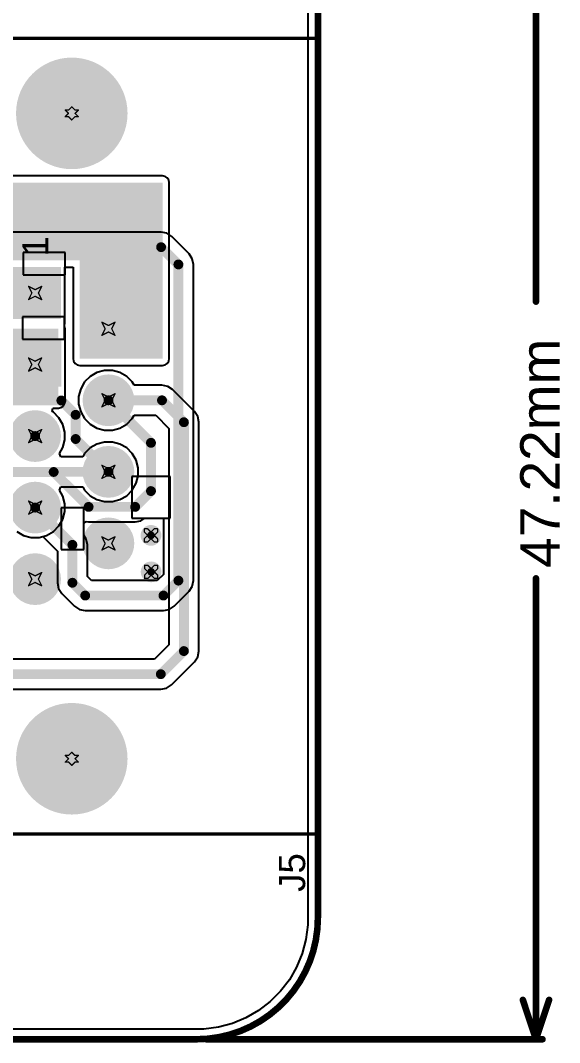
# Model space of a CAD drawing. Header units: inches. Extents: x -14 to 338, y 0 to 125.
# Drawn here: x 149.78 to 170.66, y -0.13 to 39.45 of the extents above; entities that cross this region are included whole.
import ezdxf

# ---------------------------------------------------------------- set-up
doc = ezdxf.new("R2010")
doc.units = ezdxf.units.IN
for name, color, linetype in [('Board Outline', 216, 'Continuous'), ('Bottom Layer', 5, 'Continuous'), ('Bottom Solder', 6, 'Continuous'), ('Dimensions', 6, 'Continuous'), ('Drill Drawing', 1, 'Continuous'), ('Multi-Layer', 9, 'Continuous'), ('Pad Holes', 156, 'Continuous'), ('Top Layer', 1, 'Continuous'), ('Top Overlay', 2, 'Continuous'), ('Top Solder', 216, 'Continuous'), ('Via Holes', 16, 'Continuous')]:
    doc.layers.add(name, color=color, linetype=linetype)
doc.styles.add('Arial', font='', dxfattribs={"height": 0.2})
doc.styles.get('Arial').set_extended_font_data('Arial')

# ---------------------------------------------------------------- blocks, each defined once
blk = doc.blocks.new('A_DF_09_A_KG_T2S_17')
at = {"layer": 'Bottom Layer'}
h = blk.add_hatch(color=5, dxfattribs=at)
edge = h.paths.add_edge_path()
edge.add_arc((-12.495, 0), 2.058, 0, 360)
h = blk.add_hatch(color=5, dxfattribs=at)
edge = h.paths.add_edge_path()
edge.add_arc((-5.54, 1.42), 0.9, 0, 360)
h = blk.add_hatch(color=5, dxfattribs=at)
edge = h.paths.add_edge_path()
edge.add_arc((-2.77, 1.42), 0.9, 0, 360)
h = blk.add_hatch(color=5, dxfattribs=at)
edge = h.paths.add_edge_path()
edge.add_arc((0, 1.42), 0.9, 0, 360)
h = blk.add_hatch(color=5, dxfattribs=at)
edge = h.paths.add_edge_path()
edge.add_arc((2.77, 1.42), 0.9, 0, 360)
blk.add_hatch(color=5, dxfattribs=at).paths.add_polyline_path([(4.64, 2.32), (6.44, 2.32), (6.44, 0.52), (4.64, 0.52)])
h = blk.add_hatch(color=5, dxfattribs=at)
edge = h.paths.add_edge_path()
edge.add_arc((12.495, 0), 2.058, 0, 360)
h = blk.add_hatch(color=5, dxfattribs=at)
edge = h.paths.add_edge_path()
edge.add_arc((-4.155, -1.42), 0.9, 0, 360)
h = blk.add_hatch(color=5, dxfattribs=at)
edge = h.paths.add_edge_path()
edge.add_arc((-1.385, -1.42), 0.9, 0, 360)
h = blk.add_hatch(color=5, dxfattribs=at)
edge = h.paths.add_edge_path()
edge.add_arc((1.385, -1.42), 0.9, 0, 360)
h = blk.add_hatch(color=5, dxfattribs=at)
edge = h.paths.add_edge_path()
edge.add_arc((4.155, -1.42), 0.9, 0, 360)
at = {"layer": 'Bottom Solder'}
h = blk.add_hatch(color=6, dxfattribs=at)
edge = h.paths.add_edge_path()
edge.add_arc((-5.54, 1.42), 1.002, 0, 360)
h = blk.add_hatch(color=6, dxfattribs=at)
edge = h.paths.add_edge_path()
edge.add_arc((-2.77, 1.42), 1.002, 0, 360)
h = blk.add_hatch(color=6, dxfattribs=at)
edge = h.paths.add_edge_path()
edge.add_arc((0, 1.42), 1.002, 0, 360)
h = blk.add_hatch(color=6, dxfattribs=at)
edge = h.paths.add_edge_path()
edge.add_arc((2.77, 1.42), 1.002, 0, 360)
blk.add_hatch(color=6, dxfattribs=at).paths.add_polyline_path([(4.538, 2.422), (6.542, 2.422), (6.542, 0.418), (4.538, 0.418)])
h = blk.add_hatch(color=6, dxfattribs=at)
edge = h.paths.add_edge_path()
edge.add_arc((-12.495, 0), 2.16, 0, 360)
h = blk.add_hatch(color=6, dxfattribs=at)
edge = h.paths.add_edge_path()
edge.add_arc((12.495, 0), 2.16, 0, 360)
h = blk.add_hatch(color=6, dxfattribs=at)
edge = h.paths.add_edge_path()
edge.add_arc((-4.155, -1.42), 1.002, 0, 360)
h = blk.add_hatch(color=6, dxfattribs=at)
edge = h.paths.add_edge_path()
edge.add_arc((-1.385, -1.42), 1.002, 0, 360)
h = blk.add_hatch(color=6, dxfattribs=at)
edge = h.paths.add_edge_path()
edge.add_arc((1.385, -1.42), 1.002, 0, 360)
h = blk.add_hatch(color=6, dxfattribs=at)
edge = h.paths.add_edge_path()
edge.add_arc((4.155, -1.42), 1.002, 0, 360)
at = {"layer": 'Multi-Layer'}
h = blk.add_hatch(color=9, dxfattribs=at)
edge = h.paths.add_edge_path()
edge.add_arc((-12.495, 0), 2.058, 0, 360)
h = blk.add_hatch(color=9, dxfattribs=at)
edge = h.paths.add_edge_path()
edge.add_arc((-5.54, 1.42), 0.9, 0, 360)
h = blk.add_hatch(color=9, dxfattribs=at)
edge = h.paths.add_edge_path()
edge.add_arc((-2.77, 1.42), 0.9, 0, 360)
h = blk.add_hatch(color=9, dxfattribs=at)
edge = h.paths.add_edge_path()
edge.add_arc((0, 1.42), 0.9, 0, 360)
h = blk.add_hatch(color=9, dxfattribs=at)
edge = h.paths.add_edge_path()
edge.add_arc((2.77, 1.42), 0.9, 0, 360)
h = blk.add_hatch(color=9, dxfattribs=at)
edge = h.paths.add_edge_path()
edge.add_arc((12.495, 0), 2.058, 0, 360)
h = blk.add_hatch(color=9, dxfattribs=at)
edge = h.paths.add_edge_path()
edge.add_arc((-4.155, -1.42), 0.9, 0, 360)
h = blk.add_hatch(color=9, dxfattribs=at)
edge = h.paths.add_edge_path()
edge.add_arc((-1.385, -1.42), 0.9, 0, 360)
h = blk.add_hatch(color=9, dxfattribs=at)
edge = h.paths.add_edge_path()
edge.add_arc((1.385, -1.42), 0.9, 0, 360)
h = blk.add_hatch(color=9, dxfattribs=at)
edge = h.paths.add_edge_path()
edge.add_arc((4.155, -1.42), 0.9, 0, 360)
at = {"layer": 'Pad Holes'}
h = blk.add_hatch(color=7, dxfattribs=at)
edge = h.paths.add_edge_path()
edge.add_arc((-5.54, 1.42), 0.525, 0, 360)
h = blk.add_hatch(color=7, dxfattribs=at)
edge = h.paths.add_edge_path()
edge.add_arc((-2.77, 1.42), 0.525, 0, 360)
h = blk.add_hatch(color=7, dxfattribs=at)
edge = h.paths.add_edge_path()
edge.add_arc((0, 1.42), 0.525, 0, 360)
h = blk.add_hatch(color=7, dxfattribs=at)
edge = h.paths.add_edge_path()
edge.add_arc((2.77, 1.42), 0.525, 0, 360)
h = blk.add_hatch(color=7, dxfattribs=at)
edge = h.paths.add_edge_path()
edge.add_arc((5.54, 1.42), 0.525, 0, 360)
h = blk.add_hatch(color=7, dxfattribs=at)
edge = h.paths.add_edge_path()
edge.add_arc((-12.495, 0), 1.55, 0, 360)
h = blk.add_hatch(color=7, dxfattribs=at)
edge = h.paths.add_edge_path()
edge.add_arc((12.495, 0), 1.55, 0, 360)
h = blk.add_hatch(color=7, dxfattribs=at)
edge = h.paths.add_edge_path()
edge.add_arc((-4.155, -1.42), 0.525, 0, 360)
h = blk.add_hatch(color=7, dxfattribs=at)
edge = h.paths.add_edge_path()
edge.add_arc((-1.385, -1.42), 0.525, 0, 360)
h = blk.add_hatch(color=7, dxfattribs=at)
edge = h.paths.add_edge_path()
edge.add_arc((1.385, -1.42), 0.525, 0, 360)
h = blk.add_hatch(color=7, dxfattribs=at)
edge = h.paths.add_edge_path()
edge.add_arc((4.155, -1.42), 0.525, 0, 360)
at = {"layer": 'Top Layer'}
h = blk.add_hatch(color=1, dxfattribs=at)
edge = h.paths.add_edge_path()
edge.add_arc((-12.495, 0), 2.058, 0, 360)
h = blk.add_hatch(color=1, dxfattribs=at)
edge = h.paths.add_edge_path()
edge.add_arc((-5.54, 1.42), 0.9, 0, 360)
h = blk.add_hatch(color=1, dxfattribs=at)
edge = h.paths.add_edge_path()
edge.add_arc((-2.77, 1.42), 0.9, 0, 360)
h = blk.add_hatch(color=1, dxfattribs=at)
edge = h.paths.add_edge_path()
edge.add_arc((0, 1.42), 0.9, 0, 360)
h = blk.add_hatch(color=1, dxfattribs=at)
edge = h.paths.add_edge_path()
edge.add_arc((2.77, 1.42), 0.9, 0, 360)
blk.add_hatch(color=1, dxfattribs=at).paths.add_polyline_path([(4.64, 2.32), (6.44, 2.32), (6.44, 0.52), (4.64, 0.52)])
h = blk.add_hatch(color=1, dxfattribs=at)
edge = h.paths.add_edge_path()
edge.add_arc((12.495, 0), 2.058, 0, 360)
h = blk.add_hatch(color=1, dxfattribs=at)
edge = h.paths.add_edge_path()
edge.add_arc((-4.155, -1.42), 0.9, 0, 360)
h = blk.add_hatch(color=1, dxfattribs=at)
edge = h.paths.add_edge_path()
edge.add_arc((-1.385, -1.42), 0.9, 0, 360)
h = blk.add_hatch(color=1, dxfattribs=at)
edge = h.paths.add_edge_path()
edge.add_arc((1.385, -1.42), 0.9, 0, 360)
h = blk.add_hatch(color=1, dxfattribs=at)
edge = h.paths.add_edge_path()
edge.add_arc((4.155, -1.42), 0.9, 0, 360)
at = {"layer": 'Top Solder'}
h = blk.add_hatch(color=216, dxfattribs=at)
edge = h.paths.add_edge_path()
edge.add_arc((-5.54, 1.42), 1.002, 0, 360)
h = blk.add_hatch(color=216, dxfattribs=at)
edge = h.paths.add_edge_path()
edge.add_arc((-2.77, 1.42), 1.002, 0, 360)
h = blk.add_hatch(color=216, dxfattribs=at)
edge = h.paths.add_edge_path()
edge.add_arc((0, 1.42), 1.002, 0, 360)
h = blk.add_hatch(color=216, dxfattribs=at)
edge = h.paths.add_edge_path()
edge.add_arc((2.77, 1.42), 1.002, 0, 360)
blk.add_hatch(color=216, dxfattribs=at).paths.add_polyline_path([(4.538, 2.422), (6.542, 2.422), (6.542, 0.418), (4.538, 0.418)])
h = blk.add_hatch(color=216, dxfattribs=at)
edge = h.paths.add_edge_path()
edge.add_arc((-12.495, 0), 2.16, 0, 360)
h = blk.add_hatch(color=216, dxfattribs=at)
edge = h.paths.add_edge_path()
edge.add_arc((12.495, 0), 2.16, 0, 360)
h = blk.add_hatch(color=216, dxfattribs=at)
edge = h.paths.add_edge_path()
edge.add_arc((-4.155, -1.42), 1.002, 0, 360)
h = blk.add_hatch(color=216, dxfattribs=at)
edge = h.paths.add_edge_path()
edge.add_arc((-1.385, -1.42), 1.002, 0, 360)
h = blk.add_hatch(color=216, dxfattribs=at)
edge = h.paths.add_edge_path()
edge.add_arc((1.385, -1.42), 1.002, 0, 360)
h = blk.add_hatch(color=216, dxfattribs=at)
edge = h.paths.add_edge_path()
edge.add_arc((4.155, -1.42), 1.002, 0, 360)
at = {"layer": 'Top Overlay', "const_width": 0.127}
for points in [[(-15.405, 3), (15.405, 3)], [(-15.405, 3), (-15.405, -9.5)], [(15.405, 3), (15.405, -9.5)], [(-15.405, -9.5), (15.405, -9.5)]]:
    blk.add_lwpolyline(points, dxfattribs=at)
at = {"layer": 'Top Overlay', "const_width": 0.0635}
for points in [[(-15.437, 3, 1), (-15.373, 3, 1)], [(-15.437, 3, 1), (-15.373, 3, 1)], [(15.373, 3, 1), (15.437, 3, 1)], [(15.373, 3, 1), (15.437, 3, 1)], [(-15.437, -9.5, 1), (-15.373, -9.5, 1)], [(-15.437, -9.5, 1), (-15.373, -9.5, 1)], [(15.373, -9.5, 1), (15.437, -9.5, 1)], [(15.373, -9.5, 1), (15.437, -9.5, 1)]]:
    blk.add_lwpolyline(points, format="xyb", close=True, dxfattribs=at)
at = {"layer": 'Top Overlay', "style": 'Arial'}
blk.add_text('1', height=1, dxfattribs=at).set_placement((6.956, 0.911))

msp = doc.modelspace()

# ---------------------------------------------------------------- hatches: boundary and pattern name
at = {"layer": 'Bottom Layer'}
for points in [[(105.589, 30.156), (155.281, 30.156), (155.281, 33.169), (105.589, 33.169)], [(152.077, 26.354), (155.281, 26.354), (155.281, 33.169), (152.077, 33.169)], [(146.458, 24.698), (151.246, 24.698), (151.246, 27.512), (146.458, 27.512)]]:
    msp.add_hatch(color=5, dxfattribs=at).paths.add_polyline_path(points)
h = msp.add_hatch(color=5, dxfattribs=at)
edge = h.paths.add_edge_path()
edge.add_arc((154.834, 19.512), 0.3, 0, 360)
h = msp.add_hatch(color=5, dxfattribs=at)
edge = h.paths.add_edge_path()
edge.add_arc((154.84, 18.099), 0.3, 0, 360)
at = {"layer": 'Bottom Solder'}
h = msp.add_hatch(color=6, dxfattribs=at)
edge = h.paths.add_edge_path()
edge.add_arc((154.834, 19.512), 0.402, 0, 360)
h = msp.add_hatch(color=6, dxfattribs=at)
edge = h.paths.add_edge_path()
edge.add_arc((154.84, 18.099), 0.402, 0, 360)
at = {"layer": 'Top Layer'}
msp.add_hatch(color=1, dxfattribs=at).paths.add_polyline_path([(146.871, 25.276), (151.362, 25.276), (151.362, 27.062), (146.871, 27.062)])
h = msp.add_hatch(color=1, dxfattribs=at)
edge = h.paths.add_edge_path()
edge.add_arc((154.834, 19.512), 0.3, 0, 360)
h = msp.add_hatch(color=1, dxfattribs=at)
edge = h.paths.add_edge_path()
edge.add_arc((154.84, 18.099), 0.3, 0, 360)
at = {"layer": 'Top Solder'}
h = msp.add_hatch(color=216, dxfattribs=at)
edge = h.paths.add_edge_path()
edge.add_arc((154.834, 19.512), 0.402, 0, 360)
h = msp.add_hatch(color=216, dxfattribs=at)
edge = h.paths.add_edge_path()
edge.add_arc((154.84, 18.099), 0.402, 0, 360)
at = {"layer": 'Via Holes'}
h = msp.add_hatch(color=7, dxfattribs=at)
edge = h.paths.add_edge_path()
edge.add_arc((154.834, 19.512), 0.15, 0, 360)
h = msp.add_hatch(color=7, dxfattribs=at)
edge = h.paths.add_edge_path()
edge.add_arc((154.84, 18.099), 0.15, 0, 360)

# ---------------------------------------------------------------- linework, layer by layer
at = {"layer": 'Board Outline', "const_width": 0.254}
for points in [[(161.3, 42.51), (161.3, 4.712)], [(0, 0), (156.6, 0)]]:
    msp.add_lwpolyline(points, dxfattribs=at)
msp.add_lwpolyline([(161.3, 4.712, -0.414214), (156.6, 0)], format="xyb", dxfattribs=at)
at = {"layer": 'Board Outline', "const_width": 0.127}
for points in [[(161.237, 4.712, 1), (161.364, 4.712, 1)], [(161.237, 4.712, 1), (161.364, 4.712, 1)], [(156.537, 0, 1), (156.664, 0, 1)], [(156.537, 0, 1), (156.664, 0, 1)]]:
    msp.add_lwpolyline(points, format="xyb", close=True, dxfattribs=at)
at = {"layer": 'Bottom Layer'}
for p, q in [((160.912, 42.51), (160.912, 4.712)), ((155.281, 33.428), (105.589, 33.428)), ((155.38, 33.408), (155.281, 33.428)), ((155.464, 33.352), (155.38, 33.408)), ((155.52, 33.268), (155.464, 33.352)), ((155.54, 33.169), (155.52, 33.268)), ((155.54, 26.354), (155.54, 33.169)), ((151.5, 27.743), (151.5, 29.897)), ((151.5, 29.897), (151.818, 29.897)), ((151.818, 29.897), (151.818, 26.354)), ((151.482, 27.616), (151.5, 27.743)), ((151.5, 27.743), (151.5, 27.743)), ((151.5, 27.743), (151.5, 27.743)), ((151.485, 27.611), (151.482, 27.616)), ((151.505, 27.512), (151.485, 27.611)), ((151.505, 24.698), (151.505, 27.512)), ((151.818, 26.354), (151.837, 26.255)), ((151.837, 26.255), (151.893, 26.171)), ((151.893, 26.171), (151.977, 26.115)), ((155.38, 26.115), (155.464, 26.171)), ((155.464, 26.171), (155.52, 26.255)), ((155.52, 26.255), (155.54, 26.354)), ((151.977, 26.115), (152.077, 26.095)), ((152.077, 26.095), (155.281, 26.095)), ((152.741, 25.818), (152.478, 25.666)), ((153.034, 25.896), (152.741, 25.818)), ((153.338, 25.896), (153.034, 25.896)), ((153.632, 25.818), (153.338, 25.896)), ((153.895, 25.666), (153.632, 25.818)), ((155.281, 26.095), (155.38, 26.115)), ((152.263, 25.451), (152.111, 25.188)), ((152.478, 25.666), (152.263, 25.451)), ((154.11, 25.451), (153.895, 25.666)), ((154.182, 25.325), (154.11, 25.451)), ((152.111, 25.188), (152.032, 24.894)), ((155.26, 25.325), (154.182, 25.325)), ((155.483, 25.281), (155.26, 25.325)), ((155.672, 25.154), (155.483, 25.281)), ((156.522, 24.305), (155.672, 25.154)), ((151.429, 24.515), (151.485, 24.599)), ((151.485, 24.599), (151.505, 24.698)), ((152.032, 24.894), (152.032, 24.59)), ((152.032, 24.59), (152.111, 24.297)), ((151.001, 24.312), (151.035, 24.439)), ((151.055, 24.281), (151.001, 24.312)), ((151.035, 24.439), (151.246, 24.439)), ((151.27, 24.066), (151.055, 24.281)), ((151.246, 24.439), (151.345, 24.459)), ((151.345, 24.459), (151.429, 24.515)), ((152.111, 24.297), (152.263, 24.034)), ((154.11, 24.034), (154.182, 24.16)), ((154.182, 24.16), (155.019, 24.16)), ((155.019, 24.16), (155.527, 23.652)), ((156.648, 24.116), (156.522, 24.305)), ((151.421, 23.803), (151.27, 24.066)), ((151.5, 23.509), (151.421, 23.803)), ((152.263, 24.034), (152.478, 23.819)), ((152.478, 23.819), (152.741, 23.667)), ((153.632, 23.667), (153.895, 23.819)), ((153.895, 23.819), (154.11, 24.034)), ((156.692, 23.893), (156.648, 24.116)), ((156.692, 15.032), (156.692, 23.893)), ((151.5, 23.205), (151.5, 23.509)), ((152.741, 23.667), (153.034, 23.588)), ((153.034, 23.588), (153.338, 23.588)), ((153.338, 23.588), (153.632, 23.667)), ((155.527, 23.652), (155.527, 15.273)), ((151.421, 22.912), (151.5, 23.205)), ((152.741, 23.048), (152.478, 22.896)), ((153.034, 23.126), (152.741, 23.048)), ((153.338, 23.126), (153.034, 23.126)), ((153.632, 23.048), (153.338, 23.126)), ((153.895, 22.896), (153.632, 23.048)), ((151.289, 22.682), (151.421, 22.912)), ((151.34, 22.555), (151.289, 22.682)), ((152.263, 22.681), (152.19, 22.555)), ((152.478, 22.896), (152.263, 22.681)), ((154.11, 22.681), (153.895, 22.896)), ((154.261, 22.418), (154.11, 22.681)), ((152.19, 22.555), (151.34, 22.555)), ((154.34, 22.124), (154.261, 22.418)), ((154.261, 21.527), (154.34, 21.82)), ((154.34, 21.82), (154.34, 22.124)), ((151.289, 21.263), (151.34, 21.39)), ((151.34, 21.39), (152.19, 21.39)), ((152.19, 21.39), (152.263, 21.264)), ((154.11, 21.264), (154.261, 21.527)), ((151.421, 21.033), (151.289, 21.263)), ((151.5, 20.739), (151.421, 21.033)), ((152.263, 21.264), (152.478, 21.049)), ((152.478, 21.049), (152.741, 20.897)), ((153.632, 20.897), (153.895, 21.049)), ((153.895, 21.049), (154.11, 21.264)), ((151.5, 20.435), (151.5, 20.739)), ((152.741, 20.897), (153.034, 20.818)), ((153.034, 20.818), (153.338, 20.818)), ((153.338, 20.818), (153.632, 20.897)), ((151.421, 20.142), (151.5, 20.435)), ((151.055, 19.664), (151.27, 19.879)), ((151.27, 19.879), (151.421, 20.142)), ((149.638, 19.664), (149.901, 19.512)), ((149.901, 19.512), (150.194, 19.433)), ((150.194, 19.433), (150.498, 19.433)), ((150.498, 19.433), (150.792, 19.512)), ((150.792, 19.512), (151.055, 19.664)), ((155.527, 15.273), (154.973, 14.72)), ((154.973, 14.72), (142.304, 14.72)), ((156.522, 14.62), (156.648, 14.809)), ((156.648, 14.809), (156.692, 15.032)), ((155.627, 13.725), (156.522, 14.62)), ((142.545, 13.554), (155.215, 13.554)), ((155.215, 13.554), (155.438, 13.599)), ((155.438, 13.599), (155.627, 13.725)), ((160.912, 4.429), (160.839, 3.867)), ((160.912, 4.712), (160.912, 4.712)), ((160.912, 4.712), (160.912, 4.712)), ((160.912, 4.712), (160.912, 4.429)), ((160.839, 3.867), (160.693, 3.321)), ((160.693, 3.321), (160.477, 2.797)), ((160.477, 2.797), (160.195, 2.307)), ((160.195, 2.307), (159.851, 1.857)), ((159.851, 1.857), (159.451, 1.457)), ((159.451, 1.457), (159.002, 1.112)), ((158.513, 0.828), (157.99, 0.611)), ((159.002, 1.112), (158.513, 0.828)), ((157.444, 0.463), (156.882, 0.389)), ((157.99, 0.611), (157.444, 0.463)), ((156.6, 0.388), (110.413, 0.388)), ((156.882, 0.389), (156.6, 0.388))]:
    msp.add_line(p, q, dxfattribs=at)
at = {"layer": 'Bottom Layer', "const_width": 0.381}
for points in [[(153.186, 24.742), (155.26, 24.742)], [(155.26, 24.742), (156.11, 23.893)], [(156.11, 15.032), (156.11, 23.893)], [(134.147, 23.357), (150.346, 23.357)], [(135.39, 21.972), (153.186, 21.972)], [(136.715, 20.587), (150.346, 20.587)], [(155.215, 14.137), (156.11, 15.032)], [(142.304, 14.137), (155.215, 14.137)]]:
    msp.add_lwpolyline(points, dxfattribs=at)
at = {"layer": 'Bottom Layer', "const_width": 0.191}
for points in [[(153.091, 24.742, 1), (153.281, 24.742, 1)], [(155.165, 24.742, 1), (155.356, 24.742, 1)], [(155.165, 24.742, 1), (155.356, 24.742, 1)], [(156.014, 23.893, 1), (156.205, 23.893, 1)], [(156.014, 23.893, 1), (156.205, 23.893, 1)], [(150.251, 23.357, 1), (150.441, 23.357, 1)], [(153.091, 21.972, 1), (153.281, 21.972, 1)], [(150.251, 20.587, 1), (150.441, 20.587, 1)], [(156.014, 15.032, 1), (156.205, 15.032, 1)], [(156.014, 15.032, 1), (156.205, 15.032, 1)], [(155.119, 14.137, 1), (155.31, 14.137, 1)], [(155.119, 14.137, 1), (155.31, 14.137, 1)]]:
    msp.add_lwpolyline(points, format="xyb", close=True, dxfattribs=at)
at = {"layer": 'Dimensions', "const_width": 0.254}
for points in [[(169.748, 28.563), (169.748, 47.222)], [(169.748, 0), (169.748, 17.847)], [(169.24, 1.524), (169.748, 0)], [(169.748, 0), (170.256, 1.524)], [(156.981, 0), (170.002, 0)]]:
    msp.add_lwpolyline(points, dxfattribs=at)
at = {"layer": 'Dimensions', "const_width": 0.127}
for points in [[(169.685, 28.563, 1), (169.812, 28.563, 1)], [(169.685, 17.847, 1), (169.812, 17.847, 1)], [(169.177, 1.524, 1), (169.304, 1.524, 1)], [(170.193, 1.524, 1), (170.32, 1.524, 1)], [(156.918, 0, 1), (157.045, 0, 1)], [(169.685, 0, 1), (169.812, 0, 1)], [(169.685, 0, 1), (169.812, 0, 1)], [(169.685, 0, 1), (169.812, 0, 1)], [(169.939, 0, 1), (170.066, 0, 1)]]:
    msp.add_lwpolyline(points, format="xyb", close=True, dxfattribs=at)
at = {"layer": 'Drill Drawing', "const_width": 0.0508}
for points in [[(151.639, 35.979), (151.766, 36.106)], [(151.766, 36.106), (151.893, 35.979)], [(151.512, 35.979), (151.639, 35.852)], [(151.512, 35.979), (151.639, 35.979)], [(151.512, 35.725), (151.639, 35.852)], [(151.512, 35.725), (151.639, 35.725)], [(151.639, 35.725), (151.766, 35.598)], [(151.766, 35.598), (151.893, 35.725)], [(151.893, 35.979), (152.02, 35.979)], [(151.893, 35.852), (152.02, 35.979)], [(151.893, 35.852), (152.02, 35.725)], [(151.893, 35.725), (152.02, 35.725)], [(150.092, 29.151), (150.346, 29.024)], [(150.092, 29.151), (150.219, 28.897)], [(150.092, 28.643), (150.219, 28.897)], [(150.346, 29.024), (150.6, 29.151)], [(150.473, 28.897), (150.6, 29.151)], [(150.473, 28.897), (150.6, 28.643)], [(150.092, 28.643), (150.346, 28.77)], [(150.346, 28.77), (150.6, 28.643)], [(152.932, 27.766), (153.186, 27.639)], [(152.932, 27.766), (153.059, 27.512)], [(153.186, 27.639), (153.44, 27.766)], [(153.313, 27.512), (153.44, 27.766)], [(152.932, 27.258), (153.059, 27.512)], [(152.932, 27.258), (153.186, 27.385)], [(153.186, 27.385), (153.44, 27.258)], [(153.313, 27.512), (153.44, 27.258)], [(150.092, 26.381), (150.346, 26.254)], [(150.092, 26.381), (150.219, 26.127)], [(150.092, 25.873), (150.219, 26.127)], [(150.346, 26.254), (150.6, 26.381)], [(150.473, 26.127), (150.6, 26.381)], [(150.473, 26.127), (150.6, 25.873)], [(150.092, 25.873), (150.346, 26)], [(150.346, 26), (150.6, 25.873)], [(152.932, 24.996), (153.186, 24.869)], [(152.932, 24.996), (153.059, 24.742)], [(153.186, 24.869), (153.44, 24.996)], [(153.313, 24.742), (153.44, 24.996)], [(152.932, 24.488), (153.059, 24.742)], [(152.932, 24.488), (153.186, 24.615)], [(153.186, 24.615), (153.44, 24.488)], [(153.313, 24.742), (153.44, 24.488)], [(150.092, 23.611), (150.346, 23.484)], [(150.092, 23.611), (150.219, 23.357)], [(150.092, 23.103), (150.219, 23.357)], [(150.346, 23.484), (150.6, 23.611)], [(150.473, 23.357), (150.6, 23.611)], [(150.473, 23.357), (150.6, 23.103)], [(150.092, 23.103), (150.346, 23.23)], [(150.346, 23.23), (150.6, 23.103)], [(152.932, 22.226), (153.186, 22.099)], [(152.932, 22.226), (153.059, 21.972)], [(153.186, 22.099), (153.44, 22.226)], [(153.313, 21.972), (153.44, 22.226)], [(152.932, 21.718), (153.059, 21.972)], [(152.932, 21.718), (153.186, 21.845)], [(153.186, 21.845), (153.44, 21.718)], [(153.313, 21.972), (153.44, 21.718)], [(150.092, 20.841), (150.346, 20.714)], [(150.092, 20.841), (150.219, 20.587)], [(150.092, 20.333), (150.219, 20.587)], [(150.346, 20.714), (150.6, 20.841)], [(150.473, 20.587), (150.6, 20.841)], [(150.473, 20.587), (150.6, 20.333)], [(150.092, 20.333), (150.346, 20.46)], [(150.346, 20.46), (150.6, 20.333)], [(154.58, 19.639), (154.58, 19.766)], [(154.58, 19.766), (154.707, 19.766)], [(154.707, 19.766), (154.834, 19.639)], [(154.834, 19.639), (154.961, 19.766)], [(154.961, 19.766), (155.088, 19.766)], [(155.088, 19.639), (155.088, 19.766)], [(152.932, 19.456), (153.186, 19.329)], [(152.932, 19.456), (153.059, 19.202)], [(153.186, 19.329), (153.44, 19.456)], [(153.313, 19.202), (153.44, 19.456)], [(154.58, 19.639), (154.707, 19.512)], [(154.58, 19.385), (154.707, 19.512)], [(154.58, 19.258), (154.58, 19.385)], [(154.707, 19.258), (154.834, 19.385)], [(154.834, 19.385), (154.961, 19.258)], [(154.961, 19.512), (155.088, 19.639)], [(154.961, 19.512), (155.088, 19.385)], [(155.088, 19.258), (155.088, 19.385)], [(152.932, 18.948), (153.059, 19.202)], [(152.932, 18.948), (153.186, 19.075)], [(153.186, 19.075), (153.44, 18.948)], [(153.313, 19.202), (153.44, 18.948)], [(154.58, 19.258), (154.707, 19.258)], [(154.961, 19.258), (155.088, 19.258)], [(154.586, 18.226), (154.586, 18.353)], [(154.586, 18.353), (154.713, 18.353)], [(154.586, 18.226), (154.713, 18.099)], [(154.713, 18.353), (154.84, 18.226)], [(154.84, 18.226), (154.967, 18.353)], [(154.967, 18.353), (155.094, 18.353)], [(154.967, 18.099), (155.094, 18.226)], [(155.094, 18.226), (155.094, 18.353)], [(150.092, 18.071), (150.346, 17.944)], [(150.092, 18.071), (150.219, 17.817)], [(150.092, 17.563), (150.219, 17.817)], [(150.346, 17.944), (150.6, 18.071)], [(150.473, 17.817), (150.6, 18.071)], [(150.473, 17.817), (150.6, 17.563)], [(154.586, 17.972), (154.713, 18.099)], [(154.586, 17.845), (154.586, 17.972)], [(154.586, 17.845), (154.713, 17.845)], [(154.713, 17.845), (154.84, 17.972)], [(154.84, 17.972), (154.967, 17.845)], [(154.967, 18.099), (155.094, 17.972)], [(154.967, 17.845), (155.094, 17.845)], [(155.094, 17.845), (155.094, 17.972)], [(150.092, 17.563), (150.346, 17.69)], [(150.346, 17.69), (150.6, 17.563)], [(151.639, 10.989), (151.766, 11.116)], [(151.766, 11.116), (151.893, 10.989)], [(151.512, 10.989), (151.639, 10.862)], [(151.512, 10.989), (151.639, 10.989)], [(151.512, 10.735), (151.639, 10.862)], [(151.512, 10.735), (151.639, 10.735)], [(151.639, 10.735), (151.766, 10.608)], [(151.766, 10.608), (151.893, 10.735)], [(151.893, 10.989), (152.02, 10.989)], [(151.893, 10.862), (152.02, 10.989)], [(151.893, 10.862), (152.02, 10.735)], [(151.893, 10.735), (152.02, 10.735)]]:
    msp.add_lwpolyline(points, dxfattribs=at)
at = {"layer": 'Drill Drawing', "const_width": 0.0254}
for points in [[(151.753, 36.106, 1), (151.779, 36.106, 1)], [(151.753, 36.106, 1), (151.779, 36.106, 1)], [(151.499, 35.979, 1), (151.525, 35.979, 1)], [(151.499, 35.979, 1), (151.525, 35.979, 1)], [(151.499, 35.725, 1), (151.525, 35.725, 1)], [(151.499, 35.725, 1), (151.525, 35.725, 1)], [(151.626, 35.979, 1), (151.652, 35.979, 1)], [(151.626, 35.979, 1), (151.652, 35.979, 1)], [(151.626, 35.852, 1), (151.652, 35.852, 1)], [(151.626, 35.852, 1), (151.652, 35.852, 1)], [(151.626, 35.725, 1), (151.652, 35.725, 1)], [(151.626, 35.725, 1), (151.652, 35.725, 1)], [(151.753, 35.598, 1), (151.779, 35.598, 1)], [(151.753, 35.598, 1), (151.779, 35.598, 1)], [(151.88, 35.979, 1), (151.906, 35.979, 1)], [(151.88, 35.979, 1), (151.906, 35.979, 1)], [(151.88, 35.852, 1), (151.906, 35.852, 1)], [(151.88, 35.852, 1), (151.906, 35.852, 1)], [(151.88, 35.725, 1), (151.906, 35.725, 1)], [(151.88, 35.725, 1), (151.906, 35.725, 1)], [(152.007, 35.979, 1), (152.033, 35.979, 1)], [(152.007, 35.979, 1), (152.033, 35.979, 1)], [(152.007, 35.725, 1), (152.033, 35.725, 1)], [(152.007, 35.725, 1), (152.033, 35.725, 1)], [(150.079, 29.151, 1), (150.105, 29.151, 1)], [(150.079, 29.151, 1), (150.105, 29.151, 1)], [(150.206, 28.897, 1), (150.232, 28.897, 1)], [(150.206, 28.897, 1), (150.232, 28.897, 1)], [(150.333, 29.024, 1), (150.359, 29.024, 1)], [(150.333, 29.024, 1), (150.359, 29.024, 1)], [(150.46, 28.897, 1), (150.486, 28.897, 1)], [(150.46, 28.897, 1), (150.486, 28.897, 1)], [(150.587, 29.151, 1), (150.613, 29.151, 1)], [(150.587, 29.151, 1), (150.613, 29.151, 1)], [(150.079, 28.643, 1), (150.105, 28.643, 1)], [(150.079, 28.643, 1), (150.105, 28.643, 1)], [(150.333, 28.77, 1), (150.359, 28.77, 1)], [(150.333, 28.77, 1), (150.359, 28.77, 1)], [(150.587, 28.643, 1), (150.613, 28.643, 1)], [(150.587, 28.643, 1), (150.613, 28.643, 1)], [(152.919, 27.766, 1), (152.945, 27.766, 1)], [(152.919, 27.766, 1), (152.945, 27.766, 1)], [(153.427, 27.766, 1), (153.453, 27.766, 1)], [(153.427, 27.766, 1), (153.453, 27.766, 1)], [(153.046, 27.512, 1), (153.072, 27.512, 1)], [(153.046, 27.512, 1), (153.072, 27.512, 1)], [(153.173, 27.639, 1), (153.199, 27.639, 1)], [(153.173, 27.639, 1), (153.199, 27.639, 1)], [(153.173, 27.385, 1), (153.199, 27.385, 1)], [(153.173, 27.385, 1), (153.199, 27.385, 1)], [(153.3, 27.512, 1), (153.326, 27.512, 1)], [(153.3, 27.512, 1), (153.326, 27.512, 1)], [(152.919, 27.258, 1), (152.945, 27.258, 1)], [(152.919, 27.258, 1), (152.945, 27.258, 1)], [(153.427, 27.258, 1), (153.453, 27.258, 1)], [(153.427, 27.258, 1), (153.453, 27.258, 1)], [(150.079, 26.381, 1), (150.105, 26.381, 1)], [(150.079, 26.381, 1), (150.105, 26.381, 1)], [(150.206, 26.127, 1), (150.232, 26.127, 1)], [(150.206, 26.127, 1), (150.232, 26.127, 1)], [(150.333, 26.254, 1), (150.359, 26.254, 1)], [(150.333, 26.254, 1), (150.359, 26.254, 1)], [(150.46, 26.127, 1), (150.486, 26.127, 1)], [(150.46, 26.127, 1), (150.486, 26.127, 1)], [(150.587, 26.381, 1), (150.613, 26.381, 1)], [(150.587, 26.381, 1), (150.613, 26.381, 1)], [(150.079, 25.873, 1), (150.105, 25.873, 1)], [(150.079, 25.873, 1), (150.105, 25.873, 1)], [(150.333, 26, 1), (150.359, 26, 1)], [(150.333, 26, 1), (150.359, 26, 1)], [(150.587, 25.873, 1), (150.613, 25.873, 1)], [(150.587, 25.873, 1), (150.613, 25.873, 1)], [(152.919, 24.996, 1), (152.945, 24.996, 1)], [(152.919, 24.996, 1), (152.945, 24.996, 1)], [(153.427, 24.996, 1), (153.453, 24.996, 1)], [(153.427, 24.996, 1), (153.453, 24.996, 1)], [(153.046, 24.742, 1), (153.072, 24.742, 1)], [(153.046, 24.742, 1), (153.072, 24.742, 1)], [(153.173, 24.869, 1), (153.199, 24.869, 1)], [(153.173, 24.869, 1), (153.199, 24.869, 1)], [(153.173, 24.615, 1), (153.199, 24.615, 1)], [(153.173, 24.615, 1), (153.199, 24.615, 1)], [(153.3, 24.742, 1), (153.326, 24.742, 1)], [(153.3, 24.742, 1), (153.326, 24.742, 1)], [(152.919, 24.488, 1), (152.945, 24.488, 1)], [(152.919, 24.488, 1), (152.945, 24.488, 1)], [(153.427, 24.488, 1), (153.453, 24.488, 1)], [(153.427, 24.488, 1), (153.453, 24.488, 1)], [(150.079, 23.611, 1), (150.105, 23.611, 1)], [(150.079, 23.611, 1), (150.105, 23.611, 1)], [(150.206, 23.357, 1), (150.232, 23.357, 1)], [(150.206, 23.357, 1), (150.232, 23.357, 1)], [(150.333, 23.484, 1), (150.359, 23.484, 1)], [(150.333, 23.484, 1), (150.359, 23.484, 1)], [(150.46, 23.357, 1), (150.486, 23.357, 1)], [(150.46, 23.357, 1), (150.486, 23.357, 1)], [(150.587, 23.611, 1), (150.613, 23.611, 1)], [(150.587, 23.611, 1), (150.613, 23.611, 1)], [(150.079, 23.103, 1), (150.105, 23.103, 1)], [(150.079, 23.103, 1), (150.105, 23.103, 1)], [(150.333, 23.23, 1), (150.359, 23.23, 1)], [(150.333, 23.23, 1), (150.359, 23.23, 1)], [(150.587, 23.103, 1), (150.613, 23.103, 1)], [(150.587, 23.103, 1), (150.613, 23.103, 1)], [(152.919, 22.226, 1), (152.945, 22.226, 1)], [(152.919, 22.226, 1), (152.945, 22.226, 1)], [(153.427, 22.226, 1), (153.453, 22.226, 1)], [(153.427, 22.226, 1), (153.453, 22.226, 1)], [(153.046, 21.972, 1), (153.072, 21.972, 1)], [(153.046, 21.972, 1), (153.072, 21.972, 1)], [(153.173, 22.099, 1), (153.199, 22.099, 1)], [(153.173, 22.099, 1), (153.199, 22.099, 1)], [(153.173, 21.845, 1), (153.199, 21.845, 1)], [(153.173, 21.845, 1), (153.199, 21.845, 1)], [(153.3, 21.972, 1), (153.326, 21.972, 1)], [(153.3, 21.972, 1), (153.326, 21.972, 1)], [(152.919, 21.718, 1), (152.945, 21.718, 1)], [(152.919, 21.718, 1), (152.945, 21.718, 1)], [(153.427, 21.718, 1), (153.453, 21.718, 1)], [(153.427, 21.718, 1), (153.453, 21.718, 1)], [(150.079, 20.841, 1), (150.105, 20.841, 1)], [(150.079, 20.841, 1), (150.105, 20.841, 1)], [(150.206, 20.587, 1), (150.232, 20.587, 1)], [(150.206, 20.587, 1), (150.232, 20.587, 1)], [(150.333, 20.714, 1), (150.359, 20.714, 1)], [(150.333, 20.714, 1), (150.359, 20.714, 1)], [(150.46, 20.587, 1), (150.486, 20.587, 1)], [(150.46, 20.587, 1), (150.486, 20.587, 1)], [(150.587, 20.841, 1), (150.613, 20.841, 1)], [(150.587, 20.841, 1), (150.613, 20.841, 1)], [(150.079, 20.333, 1), (150.105, 20.333, 1)], [(150.079, 20.333, 1), (150.105, 20.333, 1)], [(150.333, 20.46, 1), (150.359, 20.46, 1)], [(150.333, 20.46, 1), (150.359, 20.46, 1)], [(150.587, 20.333, 1), (150.613, 20.333, 1)], [(150.587, 20.333, 1), (150.613, 20.333, 1)], [(154.567, 19.766, 1), (154.592, 19.766, 1)], [(154.567, 19.766, 1), (154.592, 19.766, 1)], [(154.694, 19.766, 1), (154.719, 19.766, 1)], [(154.694, 19.766, 1), (154.719, 19.766, 1)], [(154.948, 19.766, 1), (154.973, 19.766, 1)], [(154.948, 19.766, 1), (154.973, 19.766, 1)], [(155.075, 19.766, 1), (155.1, 19.766, 1)], [(155.075, 19.766, 1), (155.1, 19.766, 1)], [(152.919, 19.456, 1), (152.945, 19.456, 1)], [(152.919, 19.456, 1), (152.945, 19.456, 1)], [(153.427, 19.456, 1), (153.453, 19.456, 1)], [(153.427, 19.456, 1), (153.453, 19.456, 1)], [(154.567, 19.639, 1), (154.592, 19.639, 1)], [(154.567, 19.639, 1), (154.592, 19.639, 1)], [(154.567, 19.385, 1), (154.592, 19.385, 1)], [(154.567, 19.385, 1), (154.592, 19.385, 1)], [(154.694, 19.512, 1), (154.719, 19.512, 1)], [(154.694, 19.512, 1), (154.719, 19.512, 1)], [(154.821, 19.639, 1), (154.846, 19.639, 1)], [(154.821, 19.639, 1), (154.846, 19.639, 1)], [(154.821, 19.385, 1), (154.846, 19.385, 1)], [(154.821, 19.385, 1), (154.846, 19.385, 1)], [(154.948, 19.512, 1), (154.973, 19.512, 1)], [(154.948, 19.512, 1), (154.973, 19.512, 1)], [(155.075, 19.639, 1), (155.1, 19.639, 1)], [(155.075, 19.639, 1), (155.1, 19.639, 1)], [(155.075, 19.385, 1), (155.1, 19.385, 1)], [(155.075, 19.385, 1), (155.1, 19.385, 1)], [(153.046, 19.202, 1), (153.072, 19.202, 1)], [(153.046, 19.202, 1), (153.072, 19.202, 1)], [(153.173, 19.329, 1), (153.199, 19.329, 1)], [(153.173, 19.329, 1), (153.199, 19.329, 1)], [(153.173, 19.075, 1), (153.199, 19.075, 1)], [(153.173, 19.075, 1), (153.199, 19.075, 1)], [(153.3, 19.202, 1), (153.326, 19.202, 1)], [(153.3, 19.202, 1), (153.326, 19.202, 1)], [(154.567, 19.258, 1), (154.592, 19.258, 1)], [(154.567, 19.258, 1), (154.592, 19.258, 1)], [(154.694, 19.258, 1), (154.719, 19.258, 1)], [(154.694, 19.258, 1), (154.719, 19.258, 1)], [(154.948, 19.258, 1), (154.973, 19.258, 1)], [(154.948, 19.258, 1), (154.973, 19.258, 1)], [(155.075, 19.258, 1), (155.1, 19.258, 1)], [(155.075, 19.258, 1), (155.1, 19.258, 1)], [(152.919, 18.948, 1), (152.945, 18.948, 1)], [(152.919, 18.948, 1), (152.945, 18.948, 1)], [(153.427, 18.948, 1), (153.453, 18.948, 1)], [(153.427, 18.948, 1), (153.453, 18.948, 1)], [(154.573, 18.353, 1), (154.598, 18.353, 1)], [(154.573, 18.353, 1), (154.598, 18.353, 1)], [(154.573, 18.226, 1), (154.598, 18.226, 1)], [(154.573, 18.226, 1), (154.598, 18.226, 1)], [(154.7, 18.353, 1), (154.725, 18.353, 1)], [(154.7, 18.353, 1), (154.725, 18.353, 1)], [(154.827, 18.226, 1), (154.852, 18.226, 1)], [(154.827, 18.226, 1), (154.852, 18.226, 1)], [(154.954, 18.353, 1), (154.979, 18.353, 1)], [(154.954, 18.353, 1), (154.979, 18.353, 1)], [(155.081, 18.353, 1), (155.106, 18.353, 1)], [(155.081, 18.353, 1), (155.106, 18.353, 1)], [(155.081, 18.226, 1), (155.106, 18.226, 1)], [(155.081, 18.226, 1), (155.106, 18.226, 1)], [(150.079, 18.071, 1), (150.105, 18.071, 1)], [(150.079, 18.071, 1), (150.105, 18.071, 1)], [(150.206, 17.817, 1), (150.232, 17.817, 1)], [(150.206, 17.817, 1), (150.232, 17.817, 1)], [(150.333, 17.944, 1), (150.359, 17.944, 1)], [(150.333, 17.944, 1), (150.359, 17.944, 1)], [(150.46, 17.817, 1), (150.486, 17.817, 1)], [(150.46, 17.817, 1), (150.486, 17.817, 1)], [(150.587, 18.071, 1), (150.613, 18.071, 1)], [(150.587, 18.071, 1), (150.613, 18.071, 1)], [(154.573, 17.972, 1), (154.598, 17.972, 1)], [(154.573, 17.972, 1), (154.598, 17.972, 1)], [(154.573, 17.845, 1), (154.598, 17.845, 1)], [(154.573, 17.845, 1), (154.598, 17.845, 1)], [(154.7, 18.099, 1), (154.725, 18.099, 1)], [(154.7, 18.099, 1), (154.725, 18.099, 1)], [(154.7, 17.845, 1), (154.725, 17.845, 1)], [(154.7, 17.845, 1), (154.725, 17.845, 1)], [(154.827, 17.972, 1), (154.852, 17.972, 1)], [(154.827, 17.972, 1), (154.852, 17.972, 1)], [(154.954, 18.099, 1), (154.979, 18.099, 1)], [(154.954, 18.099, 1), (154.979, 18.099, 1)], [(154.954, 17.845, 1), (154.979, 17.845, 1)], [(154.954, 17.845, 1), (154.979, 17.845, 1)], [(155.081, 17.972, 1), (155.106, 17.972, 1)], [(155.081, 17.972, 1), (155.106, 17.972, 1)], [(155.081, 17.845, 1), (155.106, 17.845, 1)], [(155.081, 17.845, 1), (155.106, 17.845, 1)], [(150.079, 17.563, 1), (150.105, 17.563, 1)], [(150.079, 17.563, 1), (150.105, 17.563, 1)], [(150.333, 17.69, 1), (150.359, 17.69, 1)], [(150.333, 17.69, 1), (150.359, 17.69, 1)], [(150.587, 17.563, 1), (150.613, 17.563, 1)], [(150.587, 17.563, 1), (150.613, 17.563, 1)], [(151.753, 11.116, 1), (151.779, 11.116, 1)], [(151.753, 11.116, 1), (151.779, 11.116, 1)], [(151.499, 10.989, 1), (151.525, 10.989, 1)], [(151.499, 10.989, 1), (151.525, 10.989, 1)], [(151.499, 10.735, 1), (151.525, 10.735, 1)], [(151.499, 10.735, 1), (151.525, 10.735, 1)], [(151.626, 10.989, 1), (151.652, 10.989, 1)], [(151.626, 10.989, 1), (151.652, 10.989, 1)], [(151.626, 10.862, 1), (151.652, 10.862, 1)], [(151.626, 10.862, 1), (151.652, 10.862, 1)], [(151.626, 10.735, 1), (151.652, 10.735, 1)], [(151.626, 10.735, 1), (151.652, 10.735, 1)], [(151.88, 10.989, 1), (151.906, 10.989, 1)], [(151.88, 10.989, 1), (151.906, 10.989, 1)], [(151.88, 10.862, 1), (151.906, 10.862, 1)], [(151.88, 10.862, 1), (151.906, 10.862, 1)], [(151.88, 10.735, 1), (151.906, 10.735, 1)], [(151.88, 10.735, 1), (151.906, 10.735, 1)], [(152.007, 10.989, 1), (152.033, 10.989, 1)], [(152.007, 10.989, 1), (152.033, 10.989, 1)], [(152.007, 10.735, 1), (152.033, 10.735, 1)], [(152.007, 10.735, 1), (152.033, 10.735, 1)], [(151.753, 10.608, 1), (151.779, 10.608, 1)], [(151.753, 10.608, 1), (151.779, 10.608, 1)]]:
    msp.add_lwpolyline(points, format="xyb", close=True, dxfattribs=at)
at = {"layer": 'Top Layer'}
for p, q in [((160.912, 42.51), (160.912, 4.712)), ((155.226, 31.255), (146.633, 31.255)), ((155.449, 31.211), (155.226, 31.255)), ((155.638, 31.084), (155.449, 31.211)), ((156.308, 30.414), (155.638, 31.084)), ((151.507, 30.469), (149.887, 30.469)), ((149.887, 30.469), (149.887, 29.601)), ((151.507, 29.601), (151.507, 30.469)), ((156.435, 30.225), (156.308, 30.414)), ((156.479, 30.002), (156.435, 30.225)), ((156.479, 17.76), (156.479, 30.002)), ((149.887, 29.601), (151.507, 29.601)), ((151.482, 27.98), (149.861, 27.98)), ((149.861, 27.98), (149.861, 27.112)), ((151.482, 27.112), (151.482, 27.98)), ((149.861, 27.112), (151.482, 27.112)), ((154.086, 21.794), (154.086, 20.173)), ((155.574, 21.794), (154.086, 21.794)), ((155.574, 20.173), (155.574, 21.794)), ((151.36, 20.584), (151.36, 18.963)), ((152.228, 20.584), (151.36, 20.584)), ((152.228, 18.963), (152.228, 20.584)), ((152.228, 19.968), (152.326, 20.049)), ((152.228, 19.516), (152.228, 19.968)), ((152.326, 20.049), (152.418, 20.031)), ((152.418, 20.031), (154.221, 20.031)), ((154.086, 20.173), (155.574, 20.173)), ((154.221, 20.031), (154.444, 20.075)), ((154.444, 20.075), (154.59, 20.173)), ((154.59, 20.173), (155.314, 20.173)), ((155.314, 20.173), (155.314, 18.001)), ((149.638, 19.664), (149.901, 19.512)), ((149.901, 19.512), (150.194, 19.433)), ((150.194, 19.433), (150.498, 19.433)), ((150.498, 19.433), (150.638, 19.471)), ((150.638, 19.471), (151.207, 18.902)), ((152.328, 19.367), (152.228, 19.516)), ((152.372, 19.144), (152.328, 19.367)), ((152.372, 17.919), (152.372, 19.144)), ((151.207, 18.902), (151.207, 17.677)), ((151.36, 18.963), (152.228, 18.963)), ((152.528, 17.764), (152.372, 17.919)), ((155.314, 18.001), (155.076, 17.764)), ((151.207, 17.677), (151.251, 17.454)), ((151.251, 17.454), (151.378, 17.265)), ((155.076, 17.764), (152.528, 17.764)), ((156.308, 17.347), (156.435, 17.537)), ((156.435, 17.537), (156.479, 17.76)), ((151.378, 17.265), (151.874, 16.769)), ((155.73, 16.769), (156.308, 17.347)), ((151.874, 16.769), (152.063, 16.643)), ((152.063, 16.643), (152.286, 16.598)), ((155.318, 16.598), (155.541, 16.643)), ((155.541, 16.643), (155.73, 16.769)), ((152.286, 16.598), (155.318, 16.598)), ((160.912, 4.429), (160.839, 3.867)), ((160.912, 4.712), (160.912, 4.712)), ((160.912, 4.712), (160.912, 4.712)), ((160.912, 4.712), (160.912, 4.429)), ((160.839, 3.867), (160.693, 3.321)), ((160.693, 3.321), (160.477, 2.797)), ((160.477, 2.797), (160.195, 2.307)), ((160.195, 2.307), (159.851, 1.857)), ((159.851, 1.857), (159.451, 1.457)), ((159.451, 1.457), (159.002, 1.112)), ((158.513, 0.828), (157.99, 0.611)), ((159.002, 1.112), (158.513, 0.828)), ((157.444, 0.463), (156.882, 0.389)), ((157.99, 0.611), (157.444, 0.463)), ((156.6, 0.388), (102.936, 0.388)), ((156.882, 0.389), (156.6, 0.388))]:
    msp.add_line(p, q, dxfattribs=at)
at = {"layer": 'Top Layer', "const_width": 0.381}
for points in [[(146.633, 30.672), (155.226, 30.672)], [(155.226, 30.672), (155.896, 30.002)], [(155.896, 17.76), (155.896, 30.002)], [(145.932, 24.734), (151.362, 24.734)], [(151.362, 24.734), (151.915, 24.18)], [(153.186, 24.742), (154.834, 23.095)], [(151.915, 23.243), (151.915, 24.18)], [(146.352, 23.357), (150.346, 23.357)], [(151.915, 23.243), (153.186, 21.972)], [(154.834, 21.227), (154.834, 23.095)], [(146.49, 21.967), (151.064, 21.967)], [(151.064, 21.967), (152.418, 20.614)], [(154.221, 20.614), (154.834, 21.227)], [(150.346, 20.587), (151.79, 19.144)], [(152.418, 20.614), (154.221, 20.614)], [(151.79, 17.677), (151.79, 19.144)], [(151.79, 17.677), (152.286, 17.181)], [(155.318, 17.181), (155.896, 17.76)], [(152.286, 17.181), (155.318, 17.181)]]:
    msp.add_lwpolyline(points, dxfattribs=at)
at = {"layer": 'Top Layer', "const_width": 0.191}
for points in [[(155.131, 30.672, 1), (155.321, 30.672, 1)], [(155.131, 30.672, 1), (155.321, 30.672, 1)], [(155.801, 30.002, 1), (155.992, 30.002, 1)], [(155.801, 30.002, 1), (155.992, 30.002, 1)], [(151.267, 24.734, 1), (151.457, 24.734, 1)], [(151.267, 24.734, 1), (151.457, 24.734, 1)], [(153.091, 24.742, 1), (153.281, 24.742, 1)], [(151.82, 24.18, 1), (152.011, 24.18, 1)], [(151.82, 24.18, 1), (152.011, 24.18, 1)], [(150.251, 23.357, 1), (150.441, 23.357, 1)], [(151.82, 23.243, 1), (152.011, 23.243, 1)], [(151.82, 23.243, 1), (152.011, 23.243, 1)], [(154.738, 23.095, 1), (154.929, 23.095, 1)], [(154.738, 23.095, 1), (154.929, 23.095, 1)], [(150.969, 21.967, 1), (151.159, 21.967, 1)], [(150.969, 21.967, 1), (151.159, 21.967, 1)], [(153.091, 21.972, 1), (153.281, 21.972, 1)], [(154.738, 21.227, 1), (154.929, 21.227, 1)], [(154.738, 21.227, 1), (154.929, 21.227, 1)], [(150.251, 20.587, 1), (150.441, 20.587, 1)], [(152.322, 20.614, 1), (152.513, 20.614, 1)], [(152.322, 20.614, 1), (152.513, 20.614, 1)], [(154.125, 20.614, 1), (154.316, 20.614, 1)], [(154.125, 20.614, 1), (154.316, 20.614, 1)], [(151.694, 19.144, 1), (151.885, 19.144, 1)], [(151.694, 19.144, 1), (151.885, 19.144, 1)], [(151.694, 17.677, 1), (151.885, 17.677, 1)], [(151.694, 17.677, 1), (151.885, 17.677, 1)], [(155.801, 17.76, 1), (155.992, 17.76, 1)], [(155.801, 17.76, 1), (155.992, 17.76, 1)], [(152.191, 17.181, 1), (152.381, 17.181, 1)], [(152.191, 17.181, 1), (152.381, 17.181, 1)], [(155.222, 17.181, 1), (155.413, 17.181, 1)], [(155.222, 17.181, 1), (155.413, 17.181, 1)]]:
    msp.add_lwpolyline(points, format="xyb", close=True, dxfattribs=at)

# ---------------------------------------------------------------- block references
at = {"rotation": 90}
msp.add_blockref('A_DF_09_A_KG_T2S_17', (151.766, 23.357), dxfattribs=at)

# ---------------------------------------------------------------- texts
at = {"layer": 'Dimensions', "style": 'Arial'}
msp.add_text('47.22mm', height=1.524, rotation=90, dxfattribs=at).set_placement((170.662, 18.253))
at = {"layer": 'Top Overlay', "style": 'Arial'}
msp.add_text('J5', height=1.016, rotation=90, dxfattribs=at).set_placement((160.807, 5.707))

doc.saveas('drawing.dxf')
